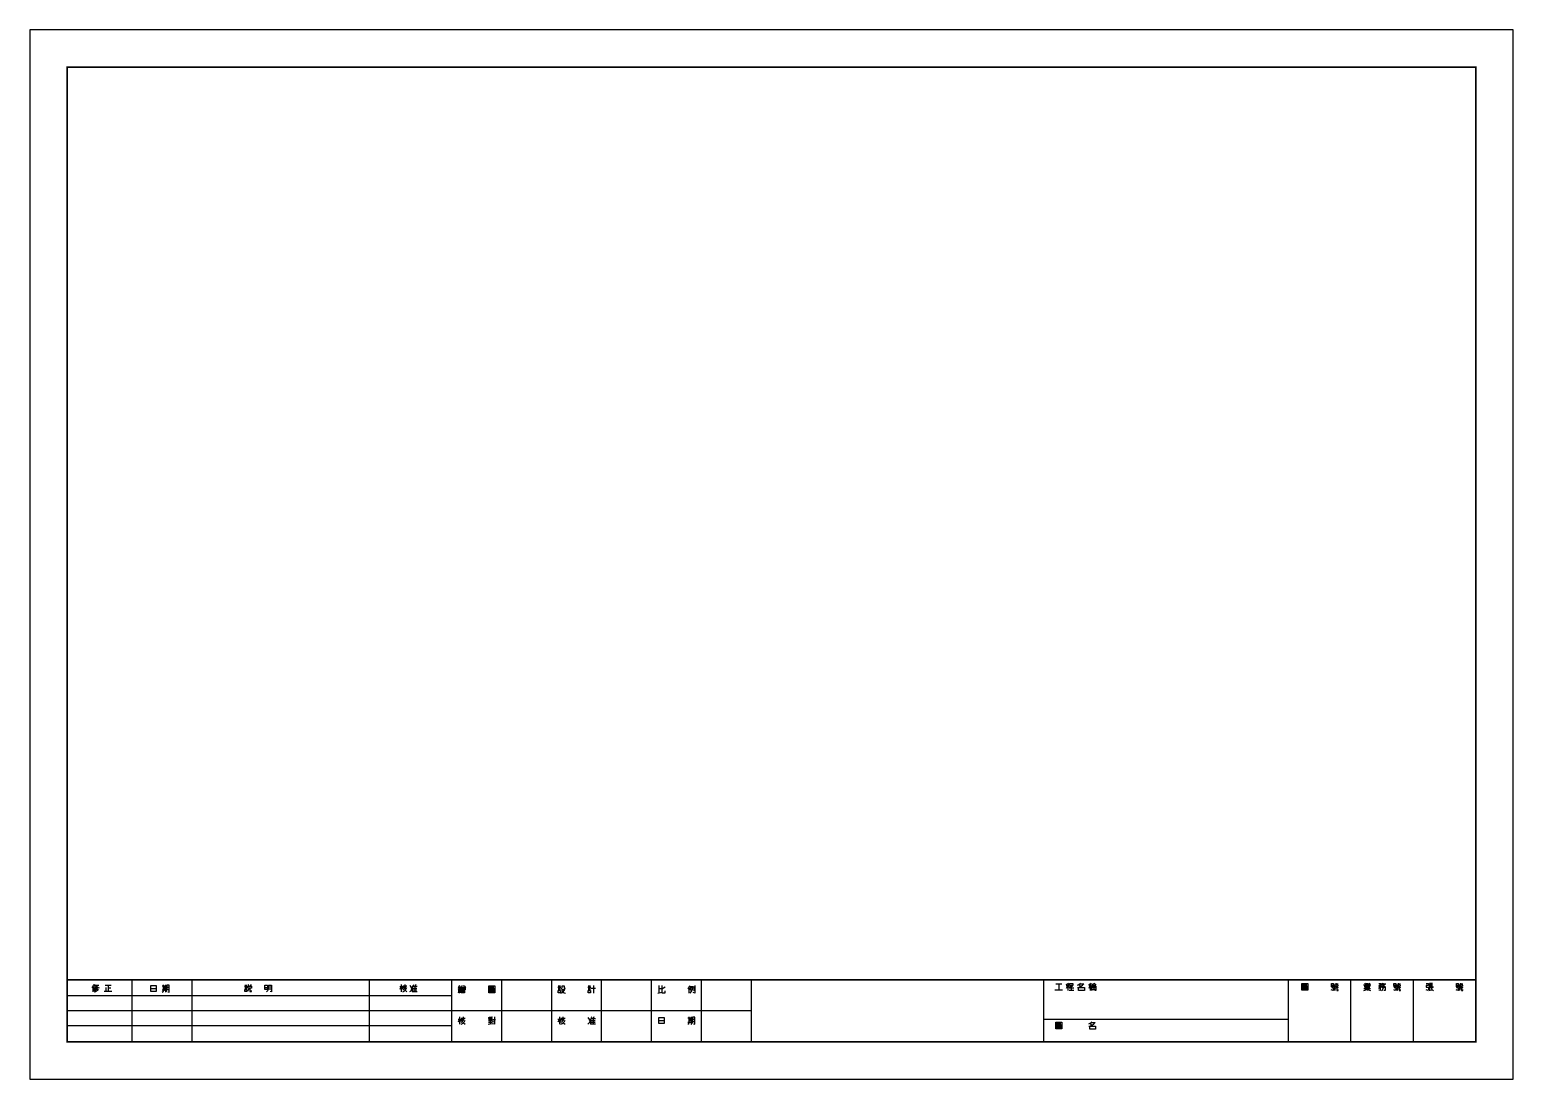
# Model space of a CAD drawing. Header units: centimetres. Extents: x 0 to 594, y 0 to 420.
import ezdxf

# ---------------------------------------------------------------- set-up
doc = ezdxf.new("R2010")
doc.units = ezdxf.units.CM
doc.header["$LTSCALE"] = 1.5
doc.layers.get('0').update_dxf_attribs({"linetype": 'CONTINUOUS'})
doc.layers.add('輪廓', color=7, linetype='CONTINUOUS')

msp = doc.modelspace()

# ---------------------------------------------------------------- linework, layer by layer
for p, q in [((594, 420), (0, 420)), ((0, 420), (0, 0)), ((594, 0), (594, 420)), ((25.32, 37.22), (25.32, 35)), ((25.67, 37.1), (25.67, 35.3)), ((26.24, 37.7), (27.72, 37.7)), ((30.17, 37.7), (32.57, 37.7)), ((30.47, 36.8), (30.47, 35.3)), ((31.37, 37.7), (31.37, 35.3)), ((31.37, 36.65), (32.52, 36.65)), ((41, 15), (41, 40)), ((48.5, 37.55), (50.6, 37.55)), ((48.5, 35.15), (48.5, 37.55)), ((48.5, 36.35), (50.6, 36.35)), ((50.6, 37.55), (50.6, 35.15)), ((53.05, 37.4), (54.85, 37.4)), ((53.05, 35.75), (54.85, 35.75)), ((53.5, 37.85), (53.5, 35.75)), ((53.5, 36.85), (54.4, 36.85)), ((53.5, 36.35), (54.4, 36.35)), ((54.4, 37.85), (54.4, 35.75)), ((55.9, 37.7), (54.95, 37.7)), ((54.95, 37.7), (54.95, 35.75)), ((54.95, 36.85), (55.9, 36.85)), ((54.95, 36), (55.9, 36)), ((55.9, 34.85), (55.9, 37.7)), ((65, 15), (65, 40)), ((86, 37.25), (87.05, 37.25)), ((86.2, 37.7), (86.9, 37.7)), ((86.2, 36.8), (86.9, 36.8)), ((86.2, 36.35), (86.9, 36.35)), ((86.2, 35.9), (86.9, 35.9)), ((86.2, 35.15), (86.2, 35.9)), ((86.9, 35.9), (86.9, 35.15)), ((87.85, 36.5), (87.2, 35.15)), ((87.3, 37.25), (88.8, 37.25)), ((87.3, 36.5), (87.3, 37.25)), ((88.8, 36.5), (87.3, 36.5)), ((87.4, 38), (87.8, 37.25)), ((88.2, 36.5), (88.2, 35.15)), ((88.7, 38), (88.3, 37.25)), ((88.8, 37.25), (88.8, 36.5)), ((94.15, 37.7), (95.2, 37.7)), ((94.15, 35.9), (94.15, 37.7)), ((94.15, 36.8), (95.2, 36.8)), ((95.2, 35.9), (94.15, 35.9)), ((95.2, 37.7), (95.2, 35.9)), ((95.6, 36.2), (95.6, 37.7)), ((95.6, 37.7), (96.85, 37.7)), ((95.6, 36.95), (96.85, 36.95)), ((95.6, 36.2), (96.85, 36.2)), ((96.85, 37.7), (96.85, 35)), ((136, 15), (136, 40)), ((148.75, 37.1), (148.15, 35.9)), ((148.15, 37.1), (149.35, 37.1)), ((148.75, 38), (148.75, 35)), ((148.75, 36.9), (149.35, 36.2)), ((149.35, 37.4), (151, 37.4)), ((149.45, 37), (150.15, 36.4)), ((150.15, 37.4), (149.65, 36.8)), ((150.15, 38), (150.15, 37.4)), ((150.3, 35.65), (151, 35)), ((152.15, 37.7), (152.75, 36.8)), ((153.2, 36.89), (153.2, 35)), ((153.2, 36.5), (155, 36.5)), ((153.2, 35.8), (155, 35.8)), ((155.15, 37.2), (153.4, 37.2)), ((154.55, 38), (154.25, 37.2)), ((154.25, 37.2), (154.25, 35.15)), ((169, 15), (169, 40)), ((172.1, 37.5), (171.5, 36.6)), ((171.5, 36.6), (171.95, 36.3)), ((171.5, 35.7), (172.25, 35.7)), ((172.3, 36.85), (171.58, 35.7)), ((171.95, 35.7), (171.95, 34.5)), ((172.2, 36.05), (172.4, 35.4)), ((172.35, 36.7), (173, 37.35)), ((172.55, 36.8), (174.3, 36.8)), ((172.55, 35.85), (172.55, 36.8)), ((174.3, 35.85), (172.55, 35.85)), ((172.8, 36.6), (173.2, 36)), ((173.3, 37.35), (173.9, 37.35)), ((173.4, 36.8), (173.4, 35.85)), ((174, 36.6), (173.6, 36)), ((173.9, 37.35), (174.5, 36.7)), ((174.3, 36.8), (174.3, 35.85)), ((183.8, 37.35), (186.2, 37.35)), ((183.8, 34.65), (183.8, 37.35)), ((183.8, 36.3), (186.2, 36.3)), ((184.1, 36), (185.9, 36)), ((184.1, 34.95), (184.1, 36)), ((184.4, 37.05), (185.6, 37.05)), ((184.4, 36.6), (184.4, 37.05)), ((185.6, 36.6), (184.4, 36.6)), ((184.55, 35.7), (185.45, 35.7)), ((184.55, 35.25), (184.55, 35.7)), ((185, 36.6), (185, 36.3)), ((185.45, 35.7), (185.45, 35.25)), ((185.6, 37.05), (185.6, 36.6)), ((185.9, 36), (185.9, 34.95)), ((186.2, 37.35), (186.2, 34.65)), ((189, 15), (189, 40)), ((209, 15), (209, 40)), ((211.5, 36.9), (212.7, 36.9)), ((211.65, 37.35), (212.55, 37.35)), ((211.65, 36.45), (212.55, 36.45)), ((211.65, 36), (212.55, 36)), ((213, 36), (214.2, 36)), ((213.15, 36.6), (213.15, 37.35)), ((213.15, 37.35), (214.05, 37.35)), ((214.05, 37.35), (214.05, 36.3)), ((214.05, 36.3), (214.4, 36.3)), ((214.4, 36.3), (214.45, 36.55)), ((223.5, 36.9), (224.7, 36.9)), ((223.65, 37.35), (224.55, 37.35)), ((223.65, 36.45), (224.55, 36.45)), ((223.65, 36), (224.55, 36)), ((224.8, 36.45), (226.5, 36.45)), ((225.7, 37.5), (225.7, 34.5)), ((229, 15), (229, 40)), ((249, 15), (249, 40)), ((251.95, 37.5), (251.95, 34.61)), ((251.95, 36.3), (253, 36.3)), ((253.15, 37.5), (253.15, 34.65)), ((254.4, 36.9), (253.15, 36.05)), ((263.9, 36.73), (263.9, 34.5)), ((264.4, 37.2), (265.6, 37.2)), ((264.5, 36.05), (265, 35.4)), ((264.55, 36.6), (265.5, 36.6)), ((265.9, 37.2), (265.9, 35.4)), ((266.3, 37.5), (266.3, 34.5)), ((269, 15), (269, 40)), ((289, 15), (289, 40)), ((406, 15), (406, 40)), ((410.5, 35.8), (413.5, 35.8)), ((410.8, 38.2), (413.2, 38.2)), ((412, 38.2), (412, 35.8)), ((415, 37.5), (416.05, 37.5)), ((415.6, 37.5), (415, 36.4)), ((415.6, 38.2), (415.6, 35.5)), ((415.6, 37.3), (416.05, 36.7)), ((416.2, 36.55), (418, 36.55)), ((416.2, 35.65), (418, 35.65)), ((416.35, 38.35), (417.7, 38.35)), ((416.35, 37.6), (416.35, 38.35)), ((417.7, 37.6), (416.35, 37.6)), ((417, 37.25), (417, 35.65)), ((417.7, 38.35), (417.7, 37.6)), ((419.95, 36.7), (422.25, 36.7)), ((419.95, 35.6), (419.95, 36.7)), ((419.99, 37.9), (420.68, 37.13)), ((420.39, 38.2), (422.05, 38.2)), ((422.25, 36.7), (422.25, 35.6)), ((424.6, 37.5), (424, 36.4)), ((424, 37.5), (425.05, 37.5)), ((424.6, 38.2), (424.6, 35.5)), ((424.6, 37.3), (425.05, 36.7)), ((425.1, 35.95), (427, 35.95)), ((425.25, 37.95), (425.6, 37.35)), ((425.3, 35.5), (425.3, 37.3)), ((425.3, 37.3), (426.8, 37.3)), ((425.3, 36.7), (426.8, 36.7)), ((425.95, 38.1), (426.3, 37.45)), ((426.05, 37.4), (426.05, 35.95)), ((426.9, 38.05), (426.5, 37.45)), ((426.8, 37.3), (426.8, 35.5)), ((504, 15), (504, 40)), ((509.3, 38.35), (511.7, 38.35)), ((509.3, 35.65), (509.3, 38.35)), ((509.3, 37.3), (511.7, 37.3)), ((511.7, 35.65), (509.3, 35.65)), ((509.6, 37), (511.4, 37)), ((509.6, 35.95), (509.6, 37)), ((511.4, 35.95), (509.6, 35.95)), ((509.9, 38.05), (511.1, 38.05)), ((509.9, 37.6), (509.9, 38.05)), ((511.1, 37.6), (509.9, 37.6)), ((510.05, 36.7), (510.95, 36.7)), ((510.05, 36.25), (510.05, 36.7)), ((510.95, 36.25), (510.05, 36.25)), ((510.5, 37.6), (510.5, 37.3)), ((510.95, 36.7), (510.95, 36.25)), ((511.1, 38.05), (511.1, 37.6)), ((511.4, 37), (511.4, 35.95)), ((511.7, 38.35), (511.7, 35.65)), ((521, 37.3), (522.2, 37.3)), ((521.7, 35.5), (521.1, 35.75)), ((521.2, 38.3), (522, 38.3)), ((521.2, 37.6), (521.2, 38.3)), ((522, 37.6), (521.2, 37.6)), ((521.3, 37.3), (521.3, 36.7)), ((521.3, 36.7), (521.9, 36.7)), ((521.9, 35.95), (521.7, 35.5)), ((521.9, 36.7), (521.9, 35.95)), ((522, 38.3), (522, 37.6)), ((523.85, 37.65), (522.3, 37.65)), ((522.3, 37.65), (522.3, 36.1)), ((522.3, 37.2), (523.7, 37.2)), ((522.9, 38.5), (522.9, 36.75)), ((522.9, 38.15), (523.85, 38.15)), ((522.9, 36.75), (523.85, 36.75)), ((523.3, 36.55), (523.3, 35.6)), ((523.85, 37.35), (523.85, 37.65)), ((523.85, 36.75), (523.85, 37)), ((523.85, 35.6), (523.85, 35.9)), ((529, 15), (529, 40)), ((534, 37.8), (537, 37.8)), ((534.15, 36.35), (536.85, 36.35)), ((534.3, 37.25), (536.7, 37.25)), ((534.4, 38.5), (534.9, 37.8)), ((534.45, 36.8), (536.55, 36.8)), ((534.75, 37.8), (535.15, 37.25)), ((535.2, 38.5), (535.2, 37.8)), ((535.5, 37.25), (535.5, 35.5)), ((535.8, 38.5), (535.8, 37.8)), ((536.25, 37.8), (535.85, 37.25)), ((536.6, 38.5), (536.1, 37.8)), ((540, 37.4), (541.2, 37.4)), ((540.75, 37.4), (540, 36.2)), ((540.75, 35.5), (540.1, 35.7)), ((540.15, 38.3), (541.2, 38.3)), ((540.3, 37.85), (540.9, 37.4)), ((541.2, 38.3), (540.66, 37.58)), ((540.75, 37.4), (540.75, 35.5)), ((541.2, 37.4), (541, 36.8)), ((541.8, 38.5), (541.2, 37.6)), ((541.2, 36.85), (542.7, 36.85)), ((541.6, 38.2), (542.95, 38.2)), ((542.7, 36.85), (542.7, 35.5)), ((546, 37.3), (547.2, 37.3)), ((546.7, 35.5), (546.1, 35.75)), ((546.2, 38.3), (547, 38.3)), ((546.2, 37.6), (546.2, 38.3)), ((547, 37.6), (546.2, 37.6)), ((546.3, 37.3), (546.3, 36.7)), ((546.3, 36.7), (546.9, 36.7)), ((546.9, 35.95), (546.7, 35.5)), ((546.9, 36.7), (546.9, 35.95)), ((547, 38.3), (547, 37.6)), ((548.85, 37.65), (547.3, 37.65)), ((547.3, 37.65), (547.3, 36.1)), ((547.3, 37.2), (548.7, 37.2)), ((547.9, 38.5), (547.9, 36.75)), ((547.9, 38.15), (548.85, 38.15)), ((547.9, 36.75), (548.85, 36.75)), ((548.3, 36.55), (548.3, 35.6)), ((548.85, 37.35), (548.85, 37.65)), ((548.85, 36.75), (548.85, 37)), ((548.85, 35.6), (548.85, 35.9)), ((554, 15), (554, 40)), ((559.15, 38.35), (560.05, 38.35)), ((560.05, 37.6), (559.15, 37.6)), ((559.15, 37.6), (559.15, 36.85)), ((559.15, 36.85), (560.05, 36.85)), ((559.85, 35.5), (559.15, 35.8)), ((560.05, 35.85), (559.85, 35.5)), ((560.05, 38.35), (560.05, 37.6)), ((560.05, 36.85), (560.05, 35.85)), ((560.2, 37), (562, 37)), ((560.2, 35.5), (561.35, 35.8)), ((561.7, 38.35), (560.5, 38.35)), ((560.5, 38.35), (560.5, 35.58)), ((560.5, 37.9), (561.6, 37.9)), ((560.5, 37.45), (561.6, 37.45)), ((561.8, 36.75), (561.15, 36.36)), ((571, 37.3), (572.2, 37.3)), ((571.7, 35.5), (571.1, 35.75)), ((571.2, 38.3), (572, 38.3)), ((571.2, 37.6), (571.2, 38.3)), ((572, 37.6), (571.2, 37.6)), ((571.3, 37.3), (571.3, 36.7)), ((571.3, 36.7), (571.9, 36.7)), ((571.9, 35.95), (571.7, 35.5)), ((571.9, 36.7), (571.9, 35.95)), ((572, 38.3), (572, 37.6)), ((573.85, 37.65), (572.3, 37.65)), ((572.3, 37.65), (572.3, 36.1)), ((572.3, 37.2), (573.7, 37.2)), ((572.9, 38.5), (572.9, 36.75)), ((572.9, 38.15), (573.85, 38.15)), ((572.9, 36.75), (573.85, 36.75)), ((573.3, 36.55), (573.3, 35.6)), ((573.85, 37.35), (573.85, 37.65)), ((573.85, 36.75), (573.85, 37)), ((573.85, 35.6), (573.85, 35.9)), ((15, 33.5), (169, 33.5)), ((29.87, 35.3), (32.87, 35.3)), ((50.6, 35.15), (48.5, 35.15)), ((54.25, 35.6), (54.5, 35.15)), ((55.35, 35.05), (55.9, 34.85)), ((86.9, 35.15), (86.2, 35.15)), ((88.2, 35.15), (88.8, 35.15)), ((88.8, 35.15), (88.8, 35.5)), ((96.85, 35), (96.25, 35.15)), ((153.2, 35.15), (155.15, 35.15)), ((171.8, 35.4), (171.5, 34.5)), ((172.1, 35.4), (172.25, 34.65)), ((172.7, 35.6), (174.1, 35.6)), ((172.7, 34.65), (172.7, 35.6)), ((172.7, 35.1), (174.1, 35.1)), ((174.1, 34.65), (172.7, 34.65)), ((174.1, 35.6), (174.1, 34.65)), ((186.2, 34.65), (183.8, 34.65)), ((185.9, 34.95), (184.1, 34.95)), ((185.45, 35.25), (184.55, 35.25)), ((211.65, 35.55), (212.55, 35.55)), ((211.65, 34.65), (211.65, 35.55)), ((212.55, 34.65), (211.65, 34.65)), ((212.55, 35.55), (212.55, 34.65)), ((223.65, 35.55), (224.55, 35.55)), ((223.65, 34.65), (223.65, 35.55)), ((224.55, 34.65), (223.65, 34.65)), ((224.55, 35.55), (224.55, 34.65)), ((251.5, 34.5), (253.15, 34.9)), ((253.15, 34.65), (254.4, 34.65)), ((254.4, 34.65), (254.4, 35.4)), ((266.3, 34.5), (265.6, 34.8)), ((422.25, 35.6), (419.95, 35.6)), ((426.8, 35.5), (426.4, 35.6)), ((523.3, 35.6), (523.85, 35.6)), ((542.7, 35.5), (542.1, 35.6)), ((548.3, 35.6), (548.85, 35.6)), ((573.3, 35.6), (573.85, 35.6)), ((15, 27.5), (289, 27.5)), ((171.5, 24.1), (172.7, 24.1)), ((172.1, 24.1), (171.5, 22.9)), ((172.1, 25), (172.1, 22)), ((172.1, 23.9), (172.7, 23.2)), ((172.7, 24.4), (174.35, 24.4)), ((172.8, 24), (173.5, 23.4)), ((173.5, 24.4), (173, 23.8)), ((173.5, 25), (173.5, 24.4)), ((183.5, 24.15), (185.3, 24.15)), ((183.65, 25), (184, 24.25)), ((183.9, 24.15), (184.15, 23.5)), ((184.2, 25), (184.2, 24.15)), ((184.6, 25), (184.6, 24.15)), ((184.9, 24.15), (184.65, 23.5)), ((185.15, 25), (184.8, 24.25)), ((185.3, 23.9), (186.5, 23.9)), ((186.05, 25), (186.05, 22)), ((211.5, 24.1), (212.7, 24.1)), ((212.1, 24.1), (211.5, 22.9)), ((212.1, 25), (212.1, 22)), ((212.1, 23.9), (212.7, 23.2)), ((212.7, 24.4), (214.35, 24.4)), ((212.8, 24), (213.5, 23.4)), ((213.5, 24.4), (213, 23.8)), ((213.5, 25), (213.5, 24.4)), ((223.5, 24.7), (224.1, 23.8)), ((224.55, 23.89), (224.55, 22)), ((226.5, 24.2), (224.75, 24.2)), ((225.9, 25), (225.6, 24.2)), ((225.6, 24.2), (225.6, 22.15)), ((251.95, 24.7), (254.05, 24.7)), ((251.95, 22.3), (251.95, 24.7)), ((254.05, 24.7), (254.05, 22.3)), ((263.5, 24.55), (265.3, 24.55)), ((263.95, 25), (263.95, 22.9)), ((263.95, 24), (264.85, 24)), ((264.85, 25), (264.85, 22.9)), ((266.35, 24.85), (265.4, 24.85)), ((265.4, 24.85), (265.4, 22.9)), ((265.4, 24), (266.35, 24)), ((266.35, 22), (266.35, 24.85)), ((406, 24), (504, 24)), ((15, 21.5), (169, 21.5)), ((173.65, 22.65), (174.35, 22)), ((183.5, 22), (185.3, 22.3)), ((183.7, 23.5), (185.1, 23.5)), ((183.7, 22.9), (185.1, 22.9)), ((184.4, 23.5), (184.4, 22.15)), ((185.3, 23.5), (185.55, 22.9)), ((186.05, 22), (185.3, 22.15)), ((213.65, 22.65), (214.35, 22)), ((224.55, 23.5), (226.35, 23.5)), ((224.55, 22.8), (226.35, 22.8)), ((224.55, 22.15), (226.5, 22.15)), ((251.95, 23.5), (254.05, 23.5)), ((254.05, 22.3), (251.95, 22.3)), ((263.5, 22.9), (265.3, 22.9)), ((263.95, 23.5), (264.85, 23.5)), ((264.7, 22.75), (264.95, 22.3)), ((265.4, 23.15), (266.35, 23.15)), ((265.8, 22.2), (266.35, 22)), ((410.8, 22.85), (413.2, 22.85)), ((410.8, 20.15), (410.8, 22.85)), ((410.8, 21.8), (413.2, 21.8)), ((413.2, 20.15), (410.8, 20.15)), ((411.1, 21.5), (412.9, 21.5)), ((411.1, 20.45), (411.1, 21.5)), ((412.9, 20.45), (411.1, 20.45)), ((411.4, 22.55), (412.6, 22.55)), ((411.4, 22.1), (411.4, 22.55)), ((412.6, 22.1), (411.4, 22.1)), ((411.55, 21.2), (412.45, 21.2)), ((411.55, 20.75), (411.55, 21.2)), ((412.45, 20.75), (411.55, 20.75)), ((412, 22.1), (412, 21.8)), ((412.45, 21.2), (412.45, 20.75)), ((412.6, 22.55), (412.6, 22.1)), ((412.9, 21.5), (412.9, 20.45)), ((413.2, 22.85), (413.2, 20.15)), ((424.45, 21.2), (426.75, 21.2)), ((424.45, 20.1), (424.45, 21.2)), ((426.75, 20.1), (424.45, 20.1)), ((424.49, 22.4), (425.18, 21.63)), ((424.89, 22.7), (426.55, 22.7)), ((426.75, 21.2), (426.75, 20.1)), ((0, 0), (594, 0))]:
    msp.add_line(p, q)
for centre, radius, start, end in [((23.32, 38.9), 2.61, 306.43086, 339.82935), ((25.15, 38.36), 1.27, 299.09117, 343.58922), ((24.24, 40.8), 4.55, 291.04259, 317.1118), ((25.43, 38.01), 1.96, 283.04586, 321.89653), ((25.19, 38.34), 3.41, 281.51262, 315.47865), ((25.58, 37.72), 2.14, 279.18397, 322.11736), ((28.1, 39.1), 2.51, 218.17292, 264.8358), ((53.39, 36.08), 1.59, 309.18592, 347.95495), ((93.77, 36.51), 1.86, 305.60042, 350.38881), ((147.95, 38.5), 3.04, 297.40758, 332.59242), ((148.07, 37.89), 3.16, 293.83204, 337.87815), ((151.21, 36.79), 1.93, 299.11528, 342.3059), ((150.07, 39.3), 3.95, 312.68887, 340.76136), ((212.15, 36.55), 2.12, 285.01836, 344.98164), ((212.82, 36.63), 0.334, 258.50344, 355.23636), ((214.8, 36.36), 1.89, 197.33704, 260.8342), ((261.66, 38.2), 2.68, 313.24856, 344.82393), ((262.26, 37.16), 2.44, 324.60655, 0.91053), ((261.76, 37.22), 3.79, 314.12085, 350.5872), ((414.75, 39.75), 1.77, 278.1301, 315), ((415.84, 42.64), 5.52, 275.32957, 289.72804), ((418.14, 40.84), 3.47, 293.06888, 317.55354), ((418.86, 40.71), 4.06, 279.11028, 321.82081), ((423.75, 39.75), 1.77, 278.1301, 315), ((425.2, 40.56), 2.46, 268.7649, 303.12589), ((521.46, 36.19), 0.839, 305.29961, 354.18752), ((520.93, 36.52), 1.88, 327.1265, 0.98271), ((533.19, 38.52), 3.17, 287.60333, 316.78814), ((537.81, 38.52), 3.17, 223.21186, 252.39667), ((540.7, 39.16), 2.21, 282.95479, 334.36483), ((540.16, 37.03), 1.84, 306.28746, 2.07056), ((543.17, 38.82), 1.84, 204.66118, 261.59902), ((546.46, 36.19), 0.839, 305.29961, 354.18752), ((545.93, 36.52), 1.88, 327.1265, 0.98271), ((563.19, 37.52), 2.35, 192.90828, 239.59939), ((571.46, 36.19), 0.839, 305.29961, 354.18752), ((570.93, 36.52), 1.88, 327.1265, 0.98271), ((52.65, 35.85), 1.03, 292.83365, 345.96376), ((171.3, 25.5), 3.04, 297.40758, 332.59242), ((211.3, 25.5), 3.04, 297.40758, 332.59242), ((221.42, 26.3), 3.95, 312.68887, 340.76136), ((171.42, 24.89), 3.16, 293.83204, 337.87815), ((211.42, 24.89), 3.16, 293.83204, 337.87815), ((222.56, 23.79), 1.93, 299.11528, 342.3059), ((263.1, 23), 1.03, 292.83365, 345.96376), ((263.85, 23.23), 1.59, 309.18592, 347.95495), ((422.64, 25.34), 3.47, 293.06888, 317.55354), ((423.36, 25.21), 4.06, 279.11028, 321.82081)]:
    msp.add_arc(centre, radius, start, end)
at = {"layer": '輪廓', "const_width": 0.7}
msp.add_lwpolyline([(15, 15), (579, 15), (579, 405), (15, 405)], close=True, dxfattribs=at)
msp.add_lwpolyline([(15, 39.8), (579.04, 39.8)], dxfattribs=at)

doc.saveas('drawing.dxf')
